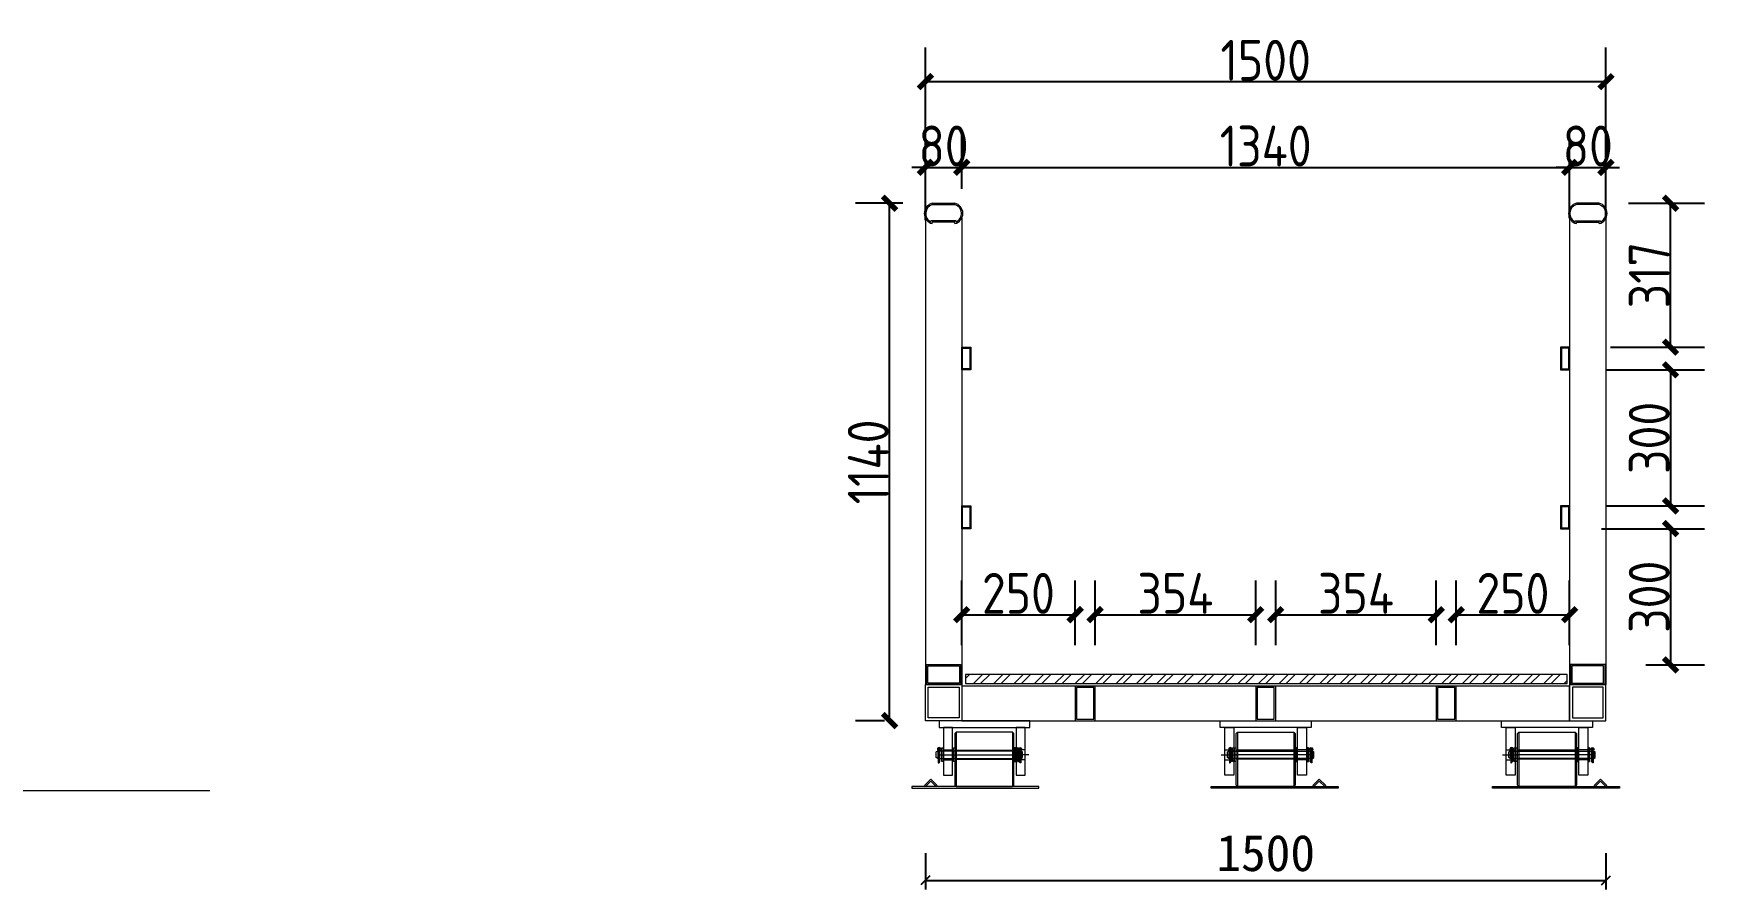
# Model space of a CAD drawing. Extents: x -51322 to 334811, y -147916 to 129288.
# Drawn here: x 84821 to 88505, y -8579 to -6693 of the extents above; entities that cross this region are included whole.
import ezdxf

# ---------------------------------------------------------------- set-up
doc = ezdxf.new("R2010")
doc.units = 0
doc.header["$LTSCALE"] = 1000
doc.header["$MEASUREMENT"] = 0
doc.linetypes.add('CENTER2', pattern=[28.575, 19.05, -3.175, 3.175, -3.175])
doc.linetypes.add('DASHED2', pattern=[9.525, 6.35, -3.175])
doc.layers.get('0').update_dxf_attribs({"lineweight": 5})
doc.styles.get("Standard").update_dxf_attribs({"font": 'gbenor.shx', "bigfont": 'gbcbig.shx'})
doc.styles.add('宋体', font='')
doc.styles.get('宋体').set_extended_font_data('NSimSun')
doc.dimstyles.new('20', dxfattribs={"dimscale": 20, "dimtxt": 4, "dimasz": 1, "dimexe": 1, "dimexo": 3, "dimgap": 1, "dimtad": 1, "dimdec": 0, "dimzin": 0, "dimdsep": 46, "dimtxsty": '宋体', "dimblk": 'OBLIQUE', "dimcen": 0, "dimclrd": 256, "dimclre": 256, "dimclrt": 256, "dimadec": 0, "dimazin": 0, "dimtfac": 1, "dimtdec": 0, "dimtix": 1, "dimtmove": 2, "dimatfit": 3, "dimldrblk": 'OBLIQUE', "dimfxl": 3, "dimfxlon": 1, "dimtolj": 1, "dimtzin": 0, "dimarcsym": 0})
doc.dimstyles.new('W__30', dxfattribs={"dimtxt": 90, "dimasz": 30, "dimexe": 75, "dimexo": 90, "dimgap": 2, "dimtad": 1, "dimdec": 0, "dimzin": 0, "dimdsep": 46, "dimtxsty": 'Standard', "dimblk": 'ARCHTICK', "dimcen": 0.09, "dimclrd": 1, "dimclre": 1, "dimclrt": 2, "dimadec": 0, "dimazin": 0, "dimtfac": 1, "dimtdec": 0, "dimtix": 1, "dimtmove": 2, "dimatfit": 3, "dimldrblk": 'ARCHTICK', "dimfxl": 1, "dimtolj": 1, "dimtzin": 0, "dimarcsym": 0})

# ---------------------------------------------------------------- blocks, each defined once
blk = doc.blocks.new('_Oblique')
at = {"color": 0, "linetype": 'ByBlock', "lineweight": -2}
blk.add_line((-0.5, -0.5), (0.5, 0.5), dxfattribs=at)
blk = doc.blocks.new('*D139')
at = {"lineweight": -2, "transparency": 16777216}
for p, q in [((86787.2, -8498.5), (86787.2, -8578.5)), ((88287.2, -8498.5), (88287.2, -8578.5)), ((86787.2, -8558.5), (88287.2, -8558.5))]:
    blk.add_line(p, q, dxfattribs=at)
at = {"layer": 'Defpoints', "color": 0, "transparency": 16777216}
for p in [(86787.2, -8206.5), (88287.2, -8206.5), (88287.2, -8558.5)]:
    blk.add_point(p, dxfattribs=at)
at = {"lineweight": -2, "transparency": 16777216, "xscale": 20, "yscale": 20, "zscale": 20, "rotation": 180}
blk.add_blockref('_Oblique', (86787.2, -8558.5), dxfattribs=at)
at = {"lineweight": -2, "transparency": 16777216, "xscale": 20, "yscale": 20, "zscale": 20}
blk.add_blockref('_Oblique', (88287.2, -8558.5), dxfattribs=at)
at = {"transparency": 16777216, "insert": (87537.2, -8498.5), "char_height": 80, "attachment_point": 5, "style": '宋体'}
blk.add_mtext('\\A1;1500', dxfattribs=at)
blk = doc.blocks.new('*U101')
at = {"color": 8, "linetype": 'Continuous'}
for p, q in [((-1.3, 2.4), (-2.7, 1.2)), ((0, 1.9), (0, -1.9)), ((-1.3, -2.4), (-2.7, -1.2))]:
    blk.add_line(p, q, dxfattribs=at)
at = {"color": 7, "linetype": 'Continuous'}
for p, q in [((24, 1.9), (0, 1.9)), ((0, 0), (25.6, 0)), ((24, 1.9), (24, 0)), ((25.6, -1.9), (25.6, 0)), ((0, -1.9), (25.6, -1.9))]:
    blk.add_line(p, q, dxfattribs=at)
for centre, radius, start, end in [((-4.1, 0), 3.7, 41.3178, 318.6822), ((-4.1, 0), 1.85, 41.3178, 318.6822), ((0, 3.6), 3.59, 221.3178, 270), ((0, -3.6), 3.59, 90, 138.6822), ((0, 3.6), 1.74, 221.3178, 270), ((0, -3.6), 1.74, 90, 138.6822)]:
    blk.add_arc(centre, radius, start, end, dxfattribs=at)
blk = doc.blocks.new('*U110')
blk.add_lwpolyline([(-15, 0), (-15, 3), (15, 3), (15, 0)], close=True)
blk = doc.blocks.new('*U109')
blk.add_lwpolyline([(-15, 0), (-15, 3), (15, 3), (15, 0)], close=True)
blk = doc.blocks.new('34')
for p, q in [((-1428267.1, 1516598.3), (-1428267.1, 1516478.3)), ((-1428143.1, 1516598.3), (-1428143.1, 1516478.3)), ((-1428286.1, 1516556.3), (-1428289.1, 1516554.6)), ((-1428289.1, 1516542), (-1428289.1, 1516554.6)), ((-1428286.1, 1516540.3), (-1428289.1, 1516542)), ((-1428286.1, 1516556.3), (-1428102.1, 1516556.3)), ((-1428286.1, 1516556.3), (-1428286.1, 1516540.3)), ((-1428102.1, 1516540.3), (-1428286.1, 1516540.3)), ((-1428102.1, 1516556.3), (-1428099.1, 1516554.6)), ((-1428102.1, 1516556.3), (-1428102.1, 1516540.3)), ((-1428102.1, 1516540.3), (-1428099.1, 1516542))]:
    blk.add_line(p, q)
at = {"color": 3, "linetype": 'CENTER2'}
for p, q in [((-1428303, 1516548.3), (-1428267.2, 1516548.3)), ((-1428134.7, 1516548.3), (-1428275.6, 1516548.3)), ((-1428107.2, 1516548.3), (-1428143, 1516548.3))]:
    blk.add_line(p, q, dxfattribs=at)
at = {"linetype": 'DASHED2'}
for p, q in [((-1428295.1, 1516559.3), (-1428275.1, 1516559.3)), ((-1428295.1, 1516537.3), (-1428275.1, 1516537.3)), ((-1428140.1, 1516558.4), (-1428270.1, 1516558.4)), ((-1428140.1, 1516538.2), (-1428270.1, 1516538.2)), ((-1428115.1, 1516559.3), (-1428135.1, 1516559.3)), ((-1428115.1, 1516537.3), (-1428135.1, 1516537.3))]:
    blk.add_line(p, q, dxfattribs=at)
at = {"color": 8, "linetype": 'Continuous', "lineweight": 15}
for p, q in [((-1428285.6, 1516557.6), (-1428284.4, 1516559)), ((-1428281.3, 1516556.3), (-1428285, 1516556.3)), ((-1428280.7, 1516557.6), (-1428281.9, 1516559))]:
    blk.add_line(p, q, dxfattribs=at)
at = {"color": 7, "linetype": 'Continuous', "lineweight": 15}
for p, q in [((-1428285, 1516556.3), (-1428285, 1516530.7)), ((-1428283.1, 1516556.3), (-1428283.1, 1516530.7)), ((-1428281.3, 1516532.3), (-1428281.3, 1516556.3)), ((-1428285, 1516530.7), (-1428283.1, 1516530.7)), ((-1428281.3, 1516532.3), (-1428283.1, 1516532.3))]:
    blk.add_line(p, q, dxfattribs=at)
for points in [[(-1428305.1, 1516623.3), (-1428105.1, 1516623.3), (-1428105.1, 1516608.3), (-1428305.1, 1516608.3)], [(-1428295.1, 1516608.3), (-1428275.1, 1516608.3), (-1428275.1, 1516503.3), (-1428295.1, 1516503.3)], [(-1428143.1, 1516478.3), (-1428267.1, 1516478.3), (-1428270.1, 1516481.3), (-1428270.1, 1516595.3), (-1428267.1, 1516598.3), (-1428143.1, 1516598.3), (-1428140.1, 1516595.3), (-1428140.1, 1516481.3)], [(-1428135.1, 1516608.3), (-1428115.1, 1516608.3), (-1428115.1, 1516503.3), (-1428135.1, 1516503.3)], [(-1428275.1, 1516533.3), (-1428278.1, 1516533.3), (-1428278.1, 1516563.3), (-1428275.1, 1516563.3)], [(-1428271.1, 1516533.3), (-1428274.1, 1516533.3), (-1428274.1, 1516563.3), (-1428271.1, 1516563.3)], [(-1428045, 1516474.3), (-1428325, 1516474.3), (-1428325, 1516478.3), (-1428045, 1516478.3)], [(-1428087, 1516494.6), (-1428072.9, 1516480.4), (-1428075, 1516478.3), (-1428087, 1516490.3), (-1428099.1, 1516478.3), (-1428101.2, 1516480.4)]]:
    blk.add_lwpolyline(points, close=True)
blk.add_lwpolyline([(-1428099.1, 1516542), (-1428099.1, 1516554.6)])
for centre in [(-1428283.1, 1516548.3), (-1428105.1, 1516548.3)]:
    blk.add_circle(centre, 2)
for centre, radius, start, end in [((-1428283.1, 1516560.4), 3.7, 311.3178, 228.6822), ((-1428286.7, 1516556.3), 1.74, 0, 48.6822), ((-1428283.1, 1516560.4), 1.85, 311.3178, 228.6822), ((-1428286.7, 1516556.3), 3.59, 0, 48.6822), ((-1428279.5, 1516556.3), 3.59, 131.3178, 180), ((-1428279.5, 1516556.3), 1.74, 131.3178, 180)]:
    blk.add_arc(centre, radius, start, end, dxfattribs=at)
at = {"xscale": -1}
for name, p, rotation in [('*U110', (-1428140.1, 1516548.3), 270), ('*U109', (-1428114.1, 1516548.3), 270), ('*U101', (-1428105.1, 1516556.3), 90)]:
    blk.add_blockref(name, p, dxfattribs=dict(at, rotation=rotation))
blk = doc.blocks.new('_ArchTick')
at = {"color": 0, "linetype": 'ByBlock', "const_width": 0.4}
blk.add_lwpolyline([(-0.5, -0.5), (0.5, 0.5)], dxfattribs=at)
blk = doc.blocks.new('*D147')
at = {"color": 1, "lineweight": -2, "transparency": 16777216}
for p, q in [((86787.2, -7035), (86787.2, -6912.5)), ((86867.2, -7035), (86867.2, -6912.5)), ((86787.2, -6987.5), (86757.2, -6987.5)), ((86787.2, -6987.5), (86867.2, -6987.5)), ((86867.2, -6987.5), (86897.2, -6987.5))]:
    blk.add_line(p, q, dxfattribs=at)
at = {"layer": 'Defpoints', "color": 0, "transparency": 16777216}
for p in [(86867.2, -6987.5), (86787.2, -7125), (86867.2, -7125)]:
    blk.add_point(p, dxfattribs=at)
at = {"color": 1, "lineweight": -2, "transparency": 16777216, "xscale": 30, "yscale": 30, "zscale": 30}
blk.add_blockref('_ArchTick', (86787.2, -6987.5), dxfattribs=at)
at = {"color": 1, "lineweight": -2, "transparency": 16777216, "xscale": 30, "yscale": 30, "zscale": 30, "rotation": 180}
blk.add_blockref('_ArchTick', (86867.2, -6987.5), dxfattribs=at)
at = {"color": 2, "transparency": 16777216, "insert": (86827.2, -6940.5), "char_height": 90, "attachment_point": 5}
blk.add_mtext('\\A1;80', dxfattribs=at)
blk = doc.blocks.new('*D148')
at = {"color": 1, "lineweight": -2, "transparency": 16777216}
for p, q in [((88207.2, -7099.8), (88207.2, -6912.5)), ((88287.2, -7099.8), (88287.2, -6912.5)), ((88207.2, -6987.5), (88177.2, -6987.5)), ((88207.2, -6987.5), (88287.2, -6987.5)), ((88287.2, -6987.5), (88317.2, -6987.5))]:
    blk.add_line(p, q, dxfattribs=at)
at = {"layer": 'Defpoints', "color": 0, "transparency": 16777216}
for p in [(88287.2, -6987.5), (88207.2, -7189.8), (88287.2, -7189.8)]:
    blk.add_point(p, dxfattribs=at)
at = {"color": 1, "lineweight": -2, "transparency": 16777216, "xscale": 30, "yscale": 30, "zscale": 30}
blk.add_blockref('_ArchTick', (88207.2, -6987.5), dxfattribs=at)
at = {"color": 1, "lineweight": -2, "transparency": 16777216, "xscale": 30, "yscale": 30, "zscale": 30, "rotation": 180}
blk.add_blockref('_ArchTick', (88287.2, -6987.5), dxfattribs=at)
at = {"color": 2, "transparency": 16777216, "insert": (88247.2, -6940.5), "char_height": 90, "attachment_point": 5}
blk.add_mtext('\\A1;80', dxfattribs=at)
blk = doc.blocks.new('*D149')
at = {"color": 1, "lineweight": -2, "transparency": 16777216}
for p, q in [((86867.2, -7035), (86867.2, -6912.5)), ((88207.2, -7035), (88207.2, -6912.5)), ((86867.2, -6987.5), (88207.2, -6987.5))]:
    blk.add_line(p, q, dxfattribs=at)
at = {"layer": 'Defpoints', "color": 0, "transparency": 16777216}
for p in [(88207.2, -6987.5), (86867.2, -7125), (88207.2, -7125)]:
    blk.add_point(p, dxfattribs=at)
at = {"color": 1, "lineweight": -2, "transparency": 16777216, "xscale": 30, "yscale": 30, "zscale": 30, "rotation": 180}
blk.add_blockref('_ArchTick', (86867.2, -6987.5), dxfattribs=at)
at = {"color": 1, "lineweight": -2, "transparency": 16777216, "xscale": 30, "yscale": 30, "zscale": 30}
blk.add_blockref('_ArchTick', (88207.2, -6987.5), dxfattribs=at)
at = {"color": 2, "transparency": 16777216, "insert": (87537.2, -6940.5), "char_height": 90, "attachment_point": 5}
blk.add_mtext('\\A1;1340', dxfattribs=at)
blk = doc.blocks.new('*D150')
at = {"color": 1, "lineweight": -2, "transparency": 16777216}
for p, q in [((86787.2, -7103.8), (86787.2, -6723.6)), ((88287.2, -7103.8), (88287.2, -6723.6)), ((86787.2, -6798.6), (88287.2, -6798.6))]:
    blk.add_line(p, q, dxfattribs=at)
at = {"layer": 'Defpoints', "color": 0, "transparency": 16777216}
for p in [(88287.2, -6798.6), (86787.2, -7193.8), (88287.2, -7193.8)]:
    blk.add_point(p, dxfattribs=at)
at = {"color": 1, "lineweight": -2, "transparency": 16777216, "xscale": 30, "yscale": 30, "zscale": 30, "rotation": 180}
blk.add_blockref('_ArchTick', (86787.2, -6798.6), dxfattribs=at)
at = {"color": 1, "lineweight": -2, "transparency": 16777216, "xscale": 30, "yscale": 30, "zscale": 30}
blk.add_blockref('_ArchTick', (88287.2, -6798.6), dxfattribs=at)
at = {"color": 2, "transparency": 16777216, "insert": (87537.2, -6751.6), "char_height": 90, "attachment_point": 5}
blk.add_mtext('\\A1;1500', dxfattribs=at)
blk = doc.blocks.new('*D131')
at = {"color": 1, "lineweight": -2, "transparency": 16777216}
for p, q in [((86737.2, -7066.5), (86633.1, -7066.5)), ((86708.1, -8206.5), (86708.1, -7066.5)), ((86697.2, -8206.5), (86633.1, -8206.5))]:
    blk.add_line(p, q, dxfattribs=at)
at = {"layer": 'Defpoints', "color": 0, "transparency": 16777216}
for p in [(86708.1, -7066.5), (86827.2, -7066.5), (86787.2, -8206.5)]:
    blk.add_point(p, dxfattribs=at)
at = {"color": 1, "lineweight": -2, "transparency": 16777216, "xscale": 30, "yscale": 30, "zscale": 30}
for p, rotation in [((86708.1, -7066.5), 90), ((86708.1, -8206.5), 270)]:
    blk.add_blockref('_ArchTick', p, dxfattribs=dict(at, rotation=rotation))
at = {"color": 2, "transparency": 16777216, "insert": (86661.1, -7636.5), "char_height": 90, "attachment_point": 5, "rotation": 90}
blk.add_mtext('\\A1;1140', dxfattribs=at)
blk = doc.blocks.new('*D132')
at = {"color": 1, "lineweight": -2, "transparency": 16777216}
for p, q in [((88337.2, -7066.5), (88504.6, -7066.5)), ((88429.6, -7383.5), (88429.6, -7066.5)), ((88297.2, -7383.5), (88504.6, -7383.5))]:
    blk.add_line(p, q, dxfattribs=at)
at = {"layer": 'Defpoints', "color": 0, "transparency": 16777216}
for p in [(88247.2, -7066.5), (88429.6, -7066.5), (88207.2, -7383.5)]:
    blk.add_point(p, dxfattribs=at)
at = {"color": 1, "lineweight": -2, "transparency": 16777216, "xscale": 30, "yscale": 30, "zscale": 30}
for p, rotation in [((88429.6, -7066.5), 90), ((88429.6, -7383.5), 270)]:
    blk.add_blockref('_ArchTick', p, dxfattribs=dict(at, rotation=rotation))
at = {"color": 2, "transparency": 16777216, "insert": (88382.6, -7225), "char_height": 90, "attachment_point": 5, "rotation": 90}
blk.add_mtext('\\A1;317', dxfattribs=at)
blk = doc.blocks.new('*D133')
at = {"color": 1, "lineweight": -2, "transparency": 16777216}
for p, q in [((88287.2, -7433.5), (88504.6, -7433.5)), ((88429.6, -7433.5), (88429.6, -7733.5)), ((88287.2, -7733.5), (88504.6, -7733.5))]:
    blk.add_line(p, q, dxfattribs=at)
at = {"layer": 'Defpoints', "color": 0, "transparency": 16777216}
for p in [(88197.2, -7433.5), (88197.2, -7733.5), (88429.6, -7733.5)]:
    blk.add_point(p, dxfattribs=at)
at = {"color": 1, "lineweight": -2, "transparency": 16777216, "xscale": 30, "yscale": 30, "zscale": 30}
for p, rotation in [((88429.6, -7433.5), 90), ((88429.6, -7733.5), 270)]:
    blk.add_blockref('_ArchTick', p, dxfattribs=dict(at, rotation=rotation))
at = {"color": 2, "transparency": 16777216, "insert": (88382.6, -7583.5), "char_height": 90, "attachment_point": 5, "rotation": 90}
blk.add_mtext('\\A1;300', dxfattribs=at)
blk = doc.blocks.new('*D113')
at = {"color": 1, "lineweight": -2, "transparency": 16777216}
for p, q in [((88277.2, -7783.5), (88504.6, -7783.5)), ((88429.6, -7783.5), (88429.6, -8083.5)), ((88375.1, -8083.5), (88504.6, -8083.5))]:
    blk.add_line(p, q, dxfattribs=at)
at = {"layer": 'Defpoints', "color": 0, "transparency": 16777216}
for p in [(88187.2, -7783.5), (88285.1, -8083.5), (88429.6, -8083.5)]:
    blk.add_point(p, dxfattribs=at)
at = {"color": 1, "lineweight": -2, "transparency": 16777216, "xscale": 30, "yscale": 30, "zscale": 30}
for p, rotation in [((88429.6, -7783.5), 90), ((88429.6, -8083.5), 270)]:
    blk.add_blockref('_ArchTick', p, dxfattribs=dict(at, rotation=rotation))
at = {"color": 2, "transparency": 16777216, "insert": (88382.6, -7933.5), "char_height": 90, "attachment_point": 5, "rotation": 90}
blk.add_mtext('\\A1;300', dxfattribs=at)
blk = doc.blocks.new('*D134')
at = {"color": 1, "lineweight": -2, "transparency": 16777216}
for p, q in [((86867.2, -8040.5), (86867.2, -7898)), ((87117.2, -8040.5), (87117.2, -7898)), ((86867.2, -7973), (87117.2, -7973))]:
    blk.add_line(p, q, dxfattribs=at)
at = {"layer": 'Defpoints', "color": 0, "transparency": 16777216}
for p in [(87117.2, -7973), (86867.2, -8130.5), (87117.2, -8130.5)]:
    blk.add_point(p, dxfattribs=at)
at = {"color": 1, "lineweight": -2, "transparency": 16777216, "xscale": 30, "yscale": 30, "zscale": 30, "rotation": 180}
blk.add_blockref('_ArchTick', (86867.2, -7973), dxfattribs=at)
at = {"color": 1, "lineweight": -2, "transparency": 16777216, "xscale": 30, "yscale": 30, "zscale": 30}
blk.add_blockref('_ArchTick', (87117.2, -7973), dxfattribs=at)
at = {"color": 2, "transparency": 16777216, "insert": (86992.2, -7926), "char_height": 90, "attachment_point": 5}
blk.add_mtext('\\A1;250', dxfattribs=at)
blk = doc.blocks.new('*D135')
at = {"color": 1, "lineweight": -2, "transparency": 16777216}
for p, q in [((87161.2, -8040.5), (87161.2, -7898)), ((87515.2, -8040.5), (87515.2, -7898)), ((87161.2, -7973), (87515.2, -7973))]:
    blk.add_line(p, q, dxfattribs=at)
at = {"layer": 'Defpoints', "color": 0, "transparency": 16777216}
for p in [(87515.2, -7973), (87161.2, -8130.5), (87515.2, -8130.5)]:
    blk.add_point(p, dxfattribs=at)
at = {"color": 1, "lineweight": -2, "transparency": 16777216, "xscale": 30, "yscale": 30, "zscale": 30, "rotation": 180}
blk.add_blockref('_ArchTick', (87161.2, -7973), dxfattribs=at)
at = {"color": 1, "lineweight": -2, "transparency": 16777216, "xscale": 30, "yscale": 30, "zscale": 30}
blk.add_blockref('_ArchTick', (87515.2, -7973), dxfattribs=at)
at = {"color": 2, "transparency": 16777216, "insert": (87338.2, -7926), "char_height": 90, "attachment_point": 5}
blk.add_mtext('\\A1;354', dxfattribs=at)
blk = doc.blocks.new('*D136')
at = {"color": 1, "lineweight": -2, "transparency": 16777216}
for p, q in [((87559.2, -8040.5), (87559.2, -7898)), ((87913.2, -8040.5), (87913.2, -7898)), ((87559.2, -7973), (87913.2, -7973))]:
    blk.add_line(p, q, dxfattribs=at)
at = {"layer": 'Defpoints', "color": 0, "transparency": 16777216}
for p in [(87913.2, -7973), (87559.2, -8130.5), (87913.2, -8130.5)]:
    blk.add_point(p, dxfattribs=at)
at = {"color": 1, "lineweight": -2, "transparency": 16777216, "xscale": 30, "yscale": 30, "zscale": 30, "rotation": 180}
blk.add_blockref('_ArchTick', (87559.2, -7973), dxfattribs=at)
at = {"color": 1, "lineweight": -2, "transparency": 16777216, "xscale": 30, "yscale": 30, "zscale": 30}
blk.add_blockref('_ArchTick', (87913.2, -7973), dxfattribs=at)
at = {"color": 2, "transparency": 16777216, "insert": (87736.2, -7926), "char_height": 90, "attachment_point": 5}
blk.add_mtext('\\A1;354', dxfattribs=at)
blk = doc.blocks.new('*D137')
at = {"color": 1, "lineweight": -2, "transparency": 16777216}
for p, q in [((87957.2, -8040.5), (87957.2, -7898)), ((88207.2, -8040.5), (88207.2, -7898)), ((87957.2, -7973), (88207.2, -7973))]:
    blk.add_line(p, q, dxfattribs=at)
at = {"layer": 'Defpoints', "color": 0, "transparency": 16777216}
for p in [(88207.2, -7973), (87957.2, -8130.5), (88207.2, -8130.5)]:
    blk.add_point(p, dxfattribs=at)
at = {"color": 1, "lineweight": -2, "transparency": 16777216, "xscale": 30, "yscale": 30, "zscale": 30, "rotation": 180}
blk.add_blockref('_ArchTick', (87957.2, -7973), dxfattribs=at)
at = {"color": 1, "lineweight": -2, "transparency": 16777216, "xscale": 30, "yscale": 30, "zscale": 30}
blk.add_blockref('_ArchTick', (88207.2, -7973), dxfattribs=at)
at = {"color": 2, "transparency": 16777216, "insert": (88082.2, -7926), "char_height": 90, "attachment_point": 5}
blk.add_mtext('\\A1;250', dxfattribs=at)

msp = doc.modelspace()

# ---------------------------------------------------------------- hatches: boundary and pattern name
at = {"lineweight": 5}
h = msp.add_hatch(dxfattribs=at)
h.set_pattern_fill('STEEL', color=31, scale=20)
h.set_pattern_definition([(45, (1515862.335, -1524829.78), (-22.4506403, 22.4506403), []), (45, (1515862.335, -1524813.904), (-22.4506403, 22.4506403), [])])
h.paths.add_polyline_path([(88201.4, -8124.5), (88201.4, -8104.5), (86875.2, -8104.5), (86875.2, -8124.5)])

# ---------------------------------------------------------------- linework, layer by layer
at = {"color": 0}
for p, q in [((86802.2, -7066.5), (86852.2, -7066.5)), ((88272.2, -7066.5), (88222.2, -7066.5)), ((86799.2, -7107.3), (86799.2, -7105.5)), ((86802.2, -7111.5), (86802.2, -7108.5)), ((86852.2, -7111.5), (86852.2, -7108.5)), ((86855.2, -7107.3), (86855.2, -7105.5)), ((88219.2, -7107.3), (88219.2, -7105.5)), ((88222.2, -7111.5), (88222.2, -7108.5)), ((88272.2, -7111.5), (88272.2, -7108.5)), ((88275.2, -7107.3), (88275.2, -7105.5))]:
    msp.add_line(p, q, dxfattribs=at)
for p, q in [((86787.2, -7099.5), (86787.2, -8126.5)), ((86867.2, -7099.5), (86867.2, -8126.5)), ((88207.2, -7099.5), (88207.2, -8126.5)), ((88287.2, -7099.5), (88287.2, -8126.5)), ((86787.2, -8126.5), (86867.2, -8126.5))]:
    msp.add_line(p, q)
for points in [[(86802.2, -7066.5), (86852.2, -7066.5)], [(86802.2, -7069.5), (86852.2, -7069.5)], [(88272.2, -7066.5), (88222.2, -7066.5)], [(88272.2, -7069.5), (88222.2, -7069.5)], [(86855.2, -7105.5), (86799.2, -7105.5)], [(86852.2, -7108.5), (86802.2, -7108.5)], [(88219.2, -7105.5), (88275.2, -7105.5)], [(88222.2, -7108.5), (88272.2, -7108.5)]]:
    msp.add_lwpolyline(points, dxfattribs=at)
at = {"color": 4}
for points in [[(86887.2, -7433.5), (86867.2, -7433.5), (86867.2, -7383.5), (86887.2, -7383.5)], [(86885.2, -7431.5), (86869.2, -7431.5), (86869.2, -7385.5), (86885.2, -7385.5)], [(88187.2, -7433.5), (88207.2, -7433.5), (88207.2, -7383.5), (88187.2, -7383.5)], [(88189.2, -7431.5), (88205.2, -7431.5), (88205.2, -7385.5), (88189.2, -7385.5)], [(86887.2, -7783.5), (86867.2, -7783.5), (86867.2, -7733.5), (86887.2, -7733.5)], [(86885.2, -7781.5), (86869.2, -7781.5), (86869.2, -7735.5), (86885.2, -7735.5)], [(88187.2, -7783.5), (88207.2, -7783.5), (88207.2, -7733.5), (88187.2, -7733.5)], [(88189.2, -7781.5), (88205.2, -7781.5), (88205.2, -7735.5), (88189.2, -7735.5)], [(86865.3, -8126.5), (86789.3, -8126.5), (86789.3, -8082.5), (86865.3, -8082.5)], [(86865.3, -8126.5), (86789.3, -8126.5), (86789.3, -8082.5), (86865.3, -8082.5)], [(86862.3, -8123.5), (86792.3, -8123.5), (86792.3, -8085.5), (86862.3, -8085.5)], [(86862.3, -8123.5), (86792.3, -8123.5), (86792.3, -8085.5), (86862.3, -8085.5)], [(88209.1, -8126.5), (88285.1, -8126.5), (88285.1, -8082.5), (88209.1, -8082.5)], [(88212.1, -8123.5), (88282.1, -8123.5), (88282.1, -8085.5), (88212.1, -8085.5)]]:
    msp.add_lwpolyline(points, close=True, dxfattribs=at)
at = {"color": 3, "lineweight": 5}
for points in [[(86787.2, -8126.5), (86867.2, -8126.5), (86867.2, -8206.5), (86787.2, -8206.5)], [(86793.2, -8132.5), (86861.2, -8132.5), (86861.2, -8200.5), (86793.2, -8200.5)]]:
    msp.add_lwpolyline(points, close=True, dxfattribs=at)
for points in [[(88207.2, -8130.5), (86867.2, -8130.5), (86867.2, -8206.5), (88207.2, -8206.5)], [(87117.2, -8206.5), (87161.2, -8206.5), (87161.2, -8130.5), (87117.2, -8130.5)], [(87120.2, -8203.5), (87158.2, -8203.5), (87158.2, -8133.5), (87120.2, -8133.5)], [(87515.2, -8206.5), (87559.2, -8206.5), (87559.2, -8130.5), (87515.2, -8130.5)], [(87518.2, -8203.5), (87556.2, -8203.5), (87556.2, -8133.5), (87518.2, -8133.5)], [(87913.2, -8206.5), (87957.2, -8206.5), (87957.2, -8130.5), (87913.2, -8130.5)], [(87916.2, -8203.5), (87954.2, -8203.5), (87954.2, -8133.5), (87916.2, -8133.5)]]:
    msp.add_lwpolyline(points, close=True)
at = {"color": 31, "lineweight": 5}
msp.add_lwpolyline([(86875.2, -8124.5), (88201.4, -8124.5), (88201.4, -8104.5), (86875.2, -8104.5)], close=True, dxfattribs=at)
at = {"color": 3}
for points in [[(88287.2, -8126.5), (88207.2, -8126.5), (88207.2, -8206.5), (88287.2, -8206.5)], [(88281.2, -8132.5), (88213.2, -8132.5), (88213.2, -8200.5), (88281.2, -8200.5)]]:
    msp.add_lwpolyline(points, close=True, dxfattribs=at)
msp.add_lwpolyline([(84419, -8360), (85210.2, -8360)])
at = {"color": 0}
for centre, radius, start, end in [((86807.9, -7089), 23.2, 104.25, 255.75), ((86808.1, -7089), 20.4, 106.7318, 244.2004), ((86846.5, -7089), 23.2, 284.25, 75.75), ((86846.3, -7089), 20.4, 295.7996, 73.2682), ((88227.9, -7089), 23.2, 104.25, 255.75), ((88228.1, -7089), 20.4, 106.7318, 244.2004), ((88266.5, -7089), 23.2, 284.25, 75.75), ((88266.3, -7089), 20.4, 295.7996, 73.2682)]:
    msp.add_arc(centre, radius, start, end, dxfattribs=at)

# ---------------------------------------------------------------- block references
at = {"xscale": -1}
msp.add_blockref('34', (-1341287.9, -1524829.8), dxfattribs=at)
for p in [(1515742.3, -1524829.8), (1516362.3, -1524829.8)]:
    msp.add_blockref('34', p)

# ---------------------------------------------------------------- dimensions: what is measured, and where the dimension line sits
for base, p1, p2, dimstyle, picture, middle in [((88287.2, -6798.6), (86787.2, -7193.8), (88287.2, -7193.8), 'W__30', '*D150', (87537.2, -6751.6)), ((86867.2, -6987.5), (86787.2, -7125), (86867.2, -7125), 'W__30', '*D147', (86827.2, -6940.5)), ((88207.2, -6987.5), (86867.2, -7125), (88207.2, -7125), 'W__30', '*D149', (87537.2, -6940.5)), ((88287.2, -6987.5), (88207.2, -7189.8), (88287.2, -7189.8), 'W__30', '*D148', (88247.2, -6940.5)), ((87117.2, -7973), (86867.2, -8130.5), (87117.2, -8130.5), 'W__30', '*D134', (86992.2, -7926)), ((87515.2, -7973), (87161.2, -8130.5), (87515.2, -8130.5), 'W__30', '*D135', (87338.2, -7926)), ((87913.2, -7973), (87559.2, -8130.5), (87913.2, -8130.5), 'W__30', '*D136', (87736.2, -7926)), ((88207.2, -7973), (87957.2, -8130.5), (88207.2, -8130.5), 'W__30', '*D137', (88082.2, -7926)), ((88287.2, -8558.5), (86787.2, -8206.5), (88287.2, -8206.5), '20', '*D139', (87537.2, -8498.5))]:
    dim = msp.add_linear_dim(base=base, p1=p1, p2=p2, dimstyle=dimstyle)
    dim.commit()
    dim.dimension.update_dxf_attribs({"geometry": picture, "text_midpoint": middle})
for base, p1, p2, picture, middle in [((86708.1, -7066.5), (86787.2, -8206.5), (86827.2, -7066.5), '*D131', (86661.1, -7636.5)), ((88429.6, -7066.5), (88207.2, -7383.5), (88247.2, -7066.5), '*D132', (88382.6, -7225)), ((88429.6, -7733.5), (88197.2, -7433.5), (88197.2, -7733.5), '*D133', (88382.6, -7583.5)), ((88429.6, -8083.5), (88187.2, -7783.5), (88285.1, -8083.5), '*D113', (88382.6, -7933.5))]:
    dim = msp.add_linear_dim(base=base, p1=p1, p2=p2, angle=90, dimstyle='W__30')
    dim.commit()
    dim.dimension.update_dxf_attribs({"geometry": picture, "text_midpoint": middle})

doc.saveas('drawing.dxf')
